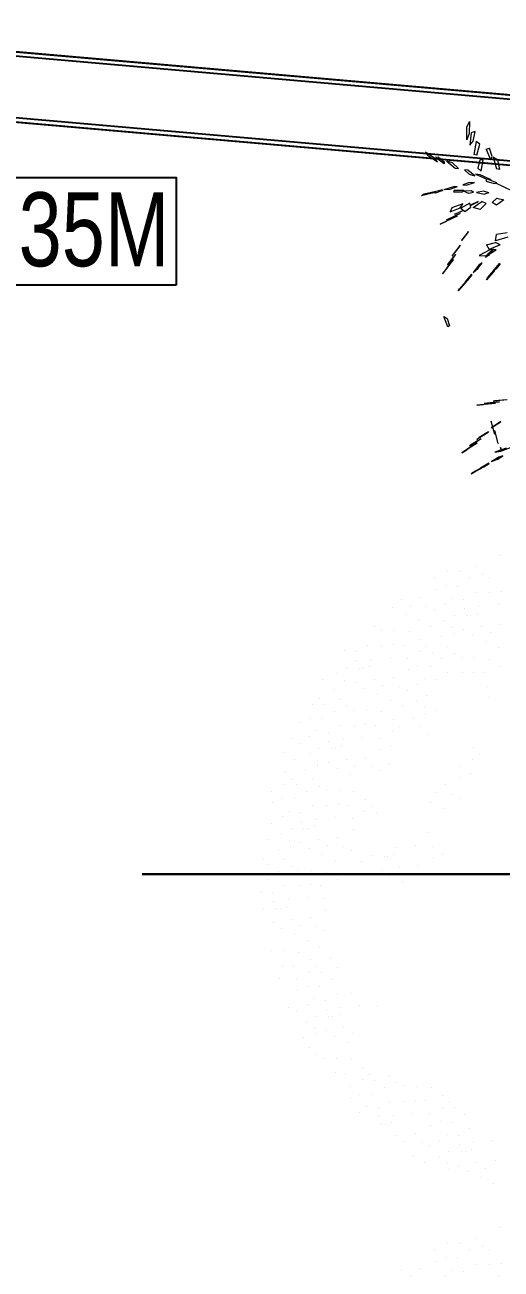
# Model space of a CAD drawing. Header units: metres. Extents: x 42 to 199, y -121 to 268.
# Drawn here: x 130.131 to 131.902, y -56.362 to -51.733 of the extents above; entities that cross this region are included whole.
import ezdxf
from ezdxf.enums import TextEntityAlignment as Align

# ---------------------------------------------------------------- set-up
doc = ezdxf.new("R2010")
doc.units = ezdxf.units.M
doc.header["$LTSCALE"] = 0.3
doc.linetypes.add('DASHDOT2', pattern=[0.5, 0.25, -0.125, 0, -0.125])
doc.layers.get('0').update_dxf_attribs({"color": 8})
for name, color, linetype, lineweight in [('A-AnnO-section lines', 8, 'Continuous', 18), ('A-LANDSCAPE', 8, 'Continuous', 5), ('DA HOUSE ARCH LAYOUT', 8, 'Continuous', 9)]:
    doc.layers.add(name, color=color, linetype=linetype, lineweight=lineweight)
for name, color, linetype in [('A-Anno-Symb 1', 8, 'Continuous'), ('A-Site Boundary', 8, 'Continuous'), ('A-Wall-Full', 8, 'Continuous'), ('A-Wall-Plst', 8, 'Continuous')]:
    doc.layers.add(name, color=color, linetype=linetype)
doc.styles.get("Standard").update_dxf_attribs({"font": 'arial.ttf'})

# ---------------------------------------------------------------- blocks, each defined once
blk = doc.blocks.new('zw$195B-flat-1-flat-1-flat-1-flat-1-flat-1-flat-1')
at = {"layer": 'A-Site Boundary', "color": 8, "ltscale": 0.6}
for points in [[(-3.9776, -0.1085), (-3.4816, 5.5764), (-2.9436, 11.7416), (-2.5633, 16.1008), (-2.2011, 20.2521), (1.5727, 19.7419), (5.0323, 19.2741), (8.9429, 18.7454), (12.7318, 18.2331), (16.7243, 17.6933), (21.1213, 17.0988), (25.111, 16.5594), (27.3947, 16.2506), (29.2079, 16.0055), (32.0196, 15.6253), (31.5318, 10.718), (30.9785, 5.1523), (30.2862, -1.8121)], [(-3.7186, -0.1311), (-3.2226, 5.5538), (-2.6846, 11.719), (-2.3043, 16.0782), (-1.9657, 19.9579), (1.5378, 19.4842), (4.9975, 19.0165), (8.9081, 18.4878), (12.6969, 17.9755), (16.6894, 17.4357), (21.0864, 16.8412), (25.0762, 16.3017), (27.3599, 15.993), (29.173, 15.7478), (31.7361, 15.4013), (31.2731, 10.7437), (30.7198, 5.178), (30.0275, -1.7864)]]:
    blk.add_lwpolyline(points, dxfattribs=at)
blk = doc.blocks.new('zw$CD40')
h = blk.add_hatch()
h.set_pattern_fill('ANSI31', color=8, scale=0.00077108, style=0)
h.set_pattern_definition([(45, (2.80108964, 1.68303136), (-6.81544715e-05, 6.81544715e-05), [])])
h.paths.add_polyline_path([(0.043944, 0.006515), (0.042036, 0.004607, -0.414214), (0.045853, 0.004607)])
h.paths.add_polyline_path([(0.042036, 0.004607), (0.040128, 0.002699), (0.041245, 0.002699, -0.198912)])
h.paths.add_polyline_path([(0.045853, 0.004607, -0.198912), (0.046643, 0.002699), (0.047761, 0.002699)])
at = {"color": 8}
for p, q in [((0.040128, 0.002699), (0.043944, 0.006515)), ((0.047761, 0.002699), (0.043944, 0.006515)), ((0.040128, 0.002699), (0.041245, 0.002699)), ((0.046643, 0.002699), (0.047761, 0.002699))]:
    blk.add_line(p, q, dxfattribs=at)
at = {"color": 8, "linetype": 'DASHDOT2', "ltscale": 0.3, "const_width": 0.0000907}
blk.add_lwpolyline([(0.040128, 0.002699), (0.003069, 0.002699)], dxfattribs=at)
at = {"color": 8}
blk.add_circle((0.043944, 0.002699), 0.002699, dxfattribs=at)
blk.add_attdef("A'", text='', height=0.003, dxfattribs=at).set_placement((0.04437, 0.002721), align=Align.MIDDLE)
blk = doc.blocks.new('SECTION LINES')
at = {"layer": 'A-AnnO-section lines', "color": 8}
ref = blk.add_blockref('zw$CD40', (130.2605, -55.1624, -28.1122), dxfattribs=dict(at, xscale=100, yscale=100, zscale=100, rotation=359.9999999999997))
ref.add_attrib("A'", "1'", dxfattribs={"layer": '0', "height": 0.3}).set_placement((134.6975, -54.8903, -28.1122), align=Align.MIDDLE)
blk = doc.blocks.new('02PTRX29')
at = {"color": 8, "linetype": 'Continuous', "transparency": 33554572}
for p, q in [((0.4264, 0.3708), (0.427, 0.3504)), ((0.4308, 0.3609), (0.4264, 0.3708)), ((0.4309, 0.34), (0.4308, 0.3609)), ((0.4091, 0.3323), (0.4154, 0.3371)), ((0.4154, 0.3371), (0.4194, 0.3149)), ((0.4201, 0.3376), (0.4169, 0.3537)), ((0.4169, 0.3537), (0.4239, 0.3514)), ((0.4258, 0.3309), (0.4201, 0.3376)), ((0.4239, 0.3514), (0.4258, 0.3309)), ((0.427, 0.3504), (0.4309, 0.34)), ((0.3884, 0.3117), (0.3926, 0.3258)), ((0.3985, 0.3239), (0.3909, 0.3058)), ((0.3985, 0.3239), (0.3926, 0.3258)), ((0.4141, 0.3139), (0.4091, 0.3323)), ((0.485, 0.308), (0.5008, 0.3188)), ((0.5008, 0.3188), (0.4972, 0.3137)), ((0.375, 0.2898), (0.3786, 0.306)), ((0.3786, 0.306), (0.3867, 0.3103)), ((0.3867, 0.3103), (0.3807, 0.2907)), ((0.3909, 0.3058), (0.3884, 0.3117)), ((0.4034, 0.3058), (0.4091, 0.306)), ((0.407, 0.287), (0.4034, 0.3058)), ((0.4091, 0.306), (0.4125, 0.292)), ((0.4141, 0.3139), (0.4194, 0.3149)), ((0.445, 0.2913), (0.4552, 0.3008)), ((0.4649, 0.3036), (0.4509, 0.2921)), ((0.4552, 0.3008), (0.4649, 0.3036)), ((0.4788, 0.3107), (0.4691, 0.3024)), ((0.4691, 0.2991), (0.4837, 0.3098)), ((0.4691, 0.3024), (0.4691, 0.2991)), ((0.4788, 0.3107), (0.4837, 0.3098)), ((0.4972, 0.3137), (0.4805, 0.3027)), ((0.4805, 0.3027), (0.485, 0.308)), ((0.375, 0.2898), (0.3807, 0.2907)), ((0.39, 0.2721), (0.4087, 0.2807)), ((0.3983, 0.2736), (0.39, 0.2721)), ((0.3981, 0.2735), (0.3983, 0.2702)), ((0.4163, 0.2816), (0.3983, 0.2736)), ((0.4125, 0.292), (0.407, 0.287)), ((0.4087, 0.2807), (0.4163, 0.2816)), ((0.4177, 0.2787), (0.4294, 0.2884)), ((0.4268, 0.2815), (0.4177, 0.2787)), ((0.4349, 0.2888), (0.4268, 0.2815)), ((0.4294, 0.2884), (0.4349, 0.2888)), ((0.4509, 0.2921), (0.445, 0.2913)), ((0.3539, 0.2533), (0.3822, 0.2664)), ((0.3803, 0.2672), (0.3949, 0.273)), ((0.3846, 0.2659), (0.3803, 0.2672)), ((0.3983, 0.2702), (0.3846, 0.2659)), ((0.3939, 0.2501), (0.4027, 0.2528)), ((0.4027, 0.2528), (0.4144, 0.251)), ((0.4321, 0.2631), (0.418, 0.2677)), ((0.418, 0.2677), (0.4279, 0.2672)), ((0.4197, 0.2507), (0.423, 0.2535)), ((0.423, 0.2535), (0.4363, 0.2528)), ((0.4277, 0.2492), (0.4363, 0.2528)), ((0.4279, 0.2672), (0.4378, 0.2636)), ((0.4378, 0.2636), (0.4321, 0.2631)), ((0.4359, 0.2539), (0.4524, 0.2542)), ((0.4382, 0.2521), (0.4359, 0.2539)), ((0.4473, 0.2602), (0.4533, 0.2606)), ((0.4473, 0.2602), (0.4598, 0.2557)), ((0.4524, 0.2542), (0.4537, 0.252)), ((0.4533, 0.2606), (0.47, 0.2552)), ((0.4598, 0.2557), (0.47, 0.2552)), ((0.4721, 0.2555), (0.4729, 0.2535)), ((0.4721, 0.2555), (0.4892, 0.2507)), ((0.4729, 0.2535), (0.4846, 0.2496)), ((0.4837, 0.2523), (0.4835, 0.2524)), ((0.4835, 0.2524), (0.5027, 0.2477)), ((0.3801, 0.241), (0.3687, 0.2382)), ((0.3687, 0.2382), (0.3808, 0.2295)), ((0.3881, 0.2338), (0.3801, 0.241)), ((0.3808, 0.2295), (0.3881, 0.2338)), ((0.3939, 0.2501), (0.4013, 0.2478)), ((0.3983, 0.232), (0.4059, 0.2358)), ((0.3983, 0.232), (0.4084, 0.2223)), ((0.4144, 0.251), (0.4013, 0.2478)), ((0.4203, 0.2256), (0.4059, 0.2358)), ((0.4135, 0.2342), (0.4118, 0.2356)), ((0.4118, 0.2356), (0.4249, 0.2292)), ((0.4247, 0.2289), (0.4135, 0.2342)), ((0.4197, 0.2507), (0.4277, 0.2492)), ((0.4243, 0.2262), (0.4256, 0.2328)), ((0.4256, 0.2328), (0.441, 0.2245)), ((0.442, 0.2249), (0.4378, 0.2314)), ((0.4378, 0.2314), (0.456, 0.2247)), ((0.4537, 0.252), (0.4382, 0.2521)), ((0.4846, 0.2496), (0.4892, 0.2507)), ((0.4879, 0.2504), (0.4894, 0.2497)), ((0.4894, 0.2497), (0.5076, 0.245)), ((0.5027, 0.2477), (0.5076, 0.245)), ((0.4084, 0.2223), (0.4203, 0.2256)), ((0.4342, 0.2185), (0.4243, 0.2262)), ((0.441, 0.2245), (0.4342, 0.2185)), ((0.4368, 0.2208), (0.4364, 0.2206)), ((0.4364, 0.2206), (0.4518, 0.2135)), ((0.4503, 0.2147), (0.4368, 0.2208)), ((0.4499, 0.212), (0.4416, 0.2157)), ((0.4604, 0.2067), (0.4416, 0.2157)), ((0.459, 0.218), (0.442, 0.2249)), ((0.4473, 0.211), (0.4761, 0.1974)), ((0.4581, 0.2061), (0.4473, 0.211)), ((0.4655, 0.2048), (0.4499, 0.212)), ((0.4503, 0.2147), (0.4518, 0.2135)), ((0.456, 0.2247), (0.459, 0.218)), ((0.4655, 0.2048), (0.4604, 0.2067)), ((0.4761, 0.1974), (0.4655, 0.2022)), ((0.3617, 0.1751), (0.3827, 0.1693)), ((0.363, 0.1825), (0.381, 0.1798)), ((0.3827, 0.1693), (0.381, 0.1798)), ((0.4283, 0.185), (0.4397, 0.1702)), ((0.4308, 0.1807), (0.4283, 0.185)), ((0.4393, 0.1695), (0.4308, 0.1807)), ((0.4393, 0.1695), (0.4397, 0.1702)), ((0.3744, 0.1622), (0.3826, 0.1662)), ((0.3744, 0.1622), (0.393, 0.1546)), ((0.3915, 0.148), (0.3814, 0.154)), ((0.3814, 0.154), (0.392, 0.154)), ((0.3979, 0.1626), (0.3826, 0.1662)), ((0.3939, 0.1481), (0.3858, 0.1555)), ((0.3858, 0.1555), (0.3939, 0.1451)), ((0.392, 0.154), (0.4099, 0.1445)), ((0.3979, 0.1626), (0.393, 0.1546)), ((0.3993, 0.1409), (0.3939, 0.1481)), ((0.4421, 0.1618), (0.4535, 0.1473)), ((0.4421, 0.1607), (0.4421, 0.1618)), ((0.4558, 0.143), (0.4421, 0.1607)), ((0.4535, 0.1473), (0.4558, 0.143)), ((0.3748, 0.1302), (0.3759, 0.1307)), ((0.3748, 0.1302), (0.3814, 0.1216)), ((0.3864, 0.1182), (0.3759, 0.1307)), ((0.3939, 0.1451), (0.3993, 0.1409)), ((0.3994, 0.1436), (0.3956, 0.1456)), ((0.4099, 0.1445), (0.3994, 0.1436)), ((0.412, 0.1231), (0.4053, 0.1322)), ((0.4053, 0.1322), (0.4108, 0.1278)), ((0.4108, 0.1278), (0.4205, 0.1155)), ((0.4497, 0.1462), (0.4543, 0.1413)), ((0.4621, 0.1298), (0.4497, 0.1462)), ((0.4535, 0.1379), (0.46, 0.1297)), ((0.4659, 0.1209), (0.4535, 0.1379)), ((0.4543, 0.1413), (0.464, 0.1285)), ((0.46, 0.1297), (0.4721, 0.1133)), ((0.4621, 0.1298), (0.464, 0.1285)), ((0.3814, 0.1216), (0.3864, 0.1182)), ((0.3843, 0.1194), (0.3862, 0.1166)), ((0.396, 0.1068), (0.3852, 0.1188)), ((0.3862, 0.1166), (0.3979, 0.1032)), ((0.3979, 0.1032), (0.396, 0.1068)), ((0.4205, 0.1155), (0.412, 0.1231)), ((0.4222, 0.1117), (0.4234, 0.1122)), ((0.4289, 0.1031), (0.4222, 0.1117)), ((0.4234, 0.1122), (0.4338, 0.0997)), ((0.4721, 0.1133), (0.4659, 0.1209)), ((0.4338, 0.0997), (0.4289, 0.1031)), ((0.4317, 0.101), (0.4336, 0.0982)), ((0.4327, 0.1003), (0.4435, 0.0883)), ((0.4336, 0.0982), (0.4454, 0.0848)), ((0.4454, 0.0848), (0.4435, 0.0883)), ((0.4642, 0.0382), (0.4604, 0.0257)), ((0.4604, 0.0257), (0.4628, 0.0239)), ((0.4628, 0.0239), (0.4697, 0.0416)), ((0.4697, 0.0416), (0.4642, 0.0382)), ((0.3626, -0.0993), (0.386, -0.1015)), ((0.3641, -0.0992), (0.3841, -0.1008)), ((0.4017, -0.105), (0.3757, -0.1028)), ((0.3757, -0.1028), (0.3964, -0.1049)), ((0.386, -0.1015), (0.3841, -0.1008)), ((0.4017, -0.105), (0.3964, -0.1049)), ((0.3826, -0.1054), (0.3945, -0.1063)), ((0.3826, -0.1054), (0.4142, -0.1083)), ((0.4142, -0.1083), (0.4029, -0.1074)), ((0.3774, -0.1395), (0.3736, -0.1362)), ((0.3736, -0.1362), (0.3894, -0.1464)), ((0.3774, -0.1395), (0.3894, -0.147)), ((0.3839, -0.1581), (0.39, -0.1355)), ((0.3894, -0.147), (0.3894, -0.1464)), ((0.3778, -0.1733), (0.3839, -0.1509)), ((0.3945, -0.1533), (0.3951, -0.1543)), ((0.3945, -0.1533), (0.4103, -0.1631)), ((0.3951, -0.1543), (0.4139, -0.1664)), ((0.407, -0.1653), (0.4243, -0.1766)), ((0.4129, -0.1685), (0.407, -0.1653)), ((0.4139, -0.1664), (0.4103, -0.1631)), ((0.3738, -0.1861), (0.3543, -0.1786)), ((0.3647, -0.1809), (0.3839, -0.1879)), ((0.374, -0.1799), (0.3729, -0.1839)), ((0.3729, -0.1839), (0.374, -0.18)), ((0.3839, -0.1879), (0.3738, -0.1861)), ((0.374, -0.18), (0.374, -0.1799)), ((0.378, -0.1728), (0.3778, -0.1733)), ((0.4129, -0.1685), (0.4266, -0.1771)), ((0.4224, -0.1774), (0.4135, -0.1719)), ((0.4135, -0.1719), (0.4309, -0.1836)), ((0.4224, -0.1774), (0.4393, -0.1886)), ((0.4243, -0.1766), (0.4266, -0.1771)), ((0.4393, -0.1886), (0.4309, -0.1836)), ((0.37, -0.1938), (0.3769, -0.1961)), ((0.3795, -0.2), (0.37, -0.1938)), ((0.3769, -0.1961), (0.3901, -0.2043)), ((0.3795, -0.2), (0.3901, -0.2043)), ((0.393, -0.2072), (0.3939, -0.2063)), ((0.393, -0.2072), (0.4021, -0.213)), ((0.3939, -0.2063), (0.408, -0.2146)), ((0.4021, -0.213), (0.408, -0.2146)), ((0.4084, -0.2159), (0.4057, -0.214)), ((0.4211, -0.2219), (0.4068, -0.2143)), ((0.4084, -0.2159), (0.4239, -0.2247)), ((0.4211, -0.2219), (0.4239, -0.2247))]:
    blk.add_line(p, q, dxfattribs=at)
blk = doc.blocks.new('MUSTER_0')
at = {"color": 8, "linetype": 'Continuous', "transparency": 33554585}
for p, q in [((7.2638, -2.6818), (7.2638, -2.6818)), ((7.3973, -2.6493), (7.3973, -2.6493)), ((7.1598, -2.7358), (7.1598, -2.7358)), ((7.3113, -2.7838), (7.3113, -2.7838)), ((7.3288, -2.7253), (7.3288, -2.7253)), ((7.3903, -2.7353), (7.3903, -2.7353)), ((7.2078, -2.8393), (7.2078, -2.8393)), ((7.2478, -2.8353), (7.2478, -2.8353)), ((7.3793, -2.8188), (7.3793, -2.8188)), ((7.1353, -2.8868), (7.1353, -2.8868)), ((7.2433, -2.9168), (7.2433, -2.9168)), ((7.2723, -2.8678), (7.2723, -2.8678)), ((7.2803, -2.8888), (7.2803, -2.8888)), ((7.3643, -2.8778), (7.3643, -2.8778)), ((7.4033, -2.9303), (7.4033, -2.9303)), ((7.0683, -2.9448), (7.0683, -2.9448)), ((7.1318, -2.9968), (7.1318, -2.9968)), ((7.1948, -2.9388), (7.1948, -2.9388)), ((7.2103, -3.0038), (7.2103, -3.0038)), ((7.3033, -2.9608), (7.3033, -2.9608)), ((7.3508, -3.0043), (7.3508, -3.0043)), ((7.3728, -2.9468), (7.3728, -2.9468)), ((7.0268, -3.0523), (7.0268, -3.0523)), ((7.0493, -3.0133), (7.0493, -3.0133)), ((7.0693, -3.0808), (7.0693, -3.0808)), ((7.1528, -3.0668), (7.1528, -3.0668)), ((7.2563, -3.0328), (7.2563, -3.0328)), ((7.3118, -3.0783), (7.3118, -3.0783)), ((7.4118, -3.0718), (7.4118, -3.0718)), ((6.9998, -3.1013), (6.9998, -3.1013)), ((7.1328, -3.1383), (7.1328, -3.1383)), ((7.1923, -3.1123), (7.1923, -3.1123)), ((7.3043, -3.1313), (7.3043, -3.1313)), ((7.3973, -3.1493), (7.3973, -3.1493)), ((6.9788, -3.1798), (6.9788, -3.1798)), ((7.0648, -3.1858), (7.0648, -3.1858)), ((7.2638, -3.1818), (7.2638, -3.1818)), ((7.3288, -3.2253), (7.3288, -3.2253)), ((6.9993, -3.2658), (6.9993, -3.2658)), ((7.0813, -3.2438), (7.0813, -3.2438)), ((7.1598, -3.2358), (7.1598, -3.2358)), ((7.3113, -3.2838), (7.3113, -3.2838)), ((7.0218, -3.3358), (7.0218, -3.3358)), ((7.1068, -3.3063), (7.1068, -3.3063)), ((7.2078, -3.3393), (7.2078, -3.3393)), ((7.2478, -3.3353), (7.2478, -3.3353)), ((7.2723, -3.3678), (7.2723, -3.3678)), ((6.9903, -3.4373), (6.9903, -3.4373)), ((7.0158, -3.3833), (7.0158, -3.3833)), ((7.0683, -3.4448), (7.0683, -3.4448)), ((7.1353, -3.3868), (7.1353, -3.3868)), ((7.1948, -3.4388), (7.1948, -3.4388)), ((7.2433, -3.4168), (7.2433, -3.4168)), ((7.2803, -3.3888), (7.2803, -3.3888)), ((7.0493, -3.5133), (7.0493, -3.5133)), ((7.1318, -3.4968), (7.1318, -3.4968)), ((7.2103, -3.5038), (7.2103, -3.5038)), ((5.0268, -3.5523), (5.0268, -3.5523)), ((5.0693, -3.5808), (5.0693, -3.5808)), ((5.1528, -3.5668), (5.1528, -3.5668)), ((5.3118, -3.5783), (5.3118, -3.5783)), ((5.6528, -3.5668), (5.6528, -3.5668)), ((7.0268, -3.5523), (7.0268, -3.5523)), ((7.0693, -3.5808), (7.0693, -3.5808)), ((7.1528, -3.5668), (7.1528, -3.5668)), ((7.2563, -3.5328), (7.2563, -3.5328)), ((4.3973, -3.6493), (4.3973, -3.6493)), ((4.4998, -3.6013), (4.4998, -3.6013)), ((4.6328, -3.6383), (4.6328, -3.6383)), ((4.6923, -3.6123), (4.6923, -3.6123)), ((4.9998, -3.6013), (4.9998, -3.6013)), ((5.1328, -3.6383), (5.1328, -3.6383)), ((5.1923, -3.6123), (5.1923, -3.6123)), ((5.3043, -3.6313), (5.3043, -3.6313)), ((5.3973, -3.6493), (5.3973, -3.6493)), ((5.6328, -3.6383), (5.6328, -3.6383)), ((5.6923, -3.6123), (5.6923, -3.6123)), ((5.8043, -3.6313), (5.8043, -3.6313)), ((6.6328, -3.6383), (6.6328, -3.6383)), ((6.9998, -3.6013), (6.9998, -3.6013)), ((7.1328, -3.6383), (7.1328, -3.6383)), ((7.1923, -3.6123), (7.1923, -3.6123)), ((4.1598, -3.7358), (4.1598, -3.7358)), ((4.2638, -3.6818), (4.2638, -3.6818)), ((4.3288, -3.7253), (4.3288, -3.7253)), ((4.3903, -3.7353), (4.3903, -3.7353)), ((4.4788, -3.6798), (4.4788, -3.6798)), ((4.5648, -3.6858), (4.5648, -3.6858)), ((5.2638, -3.6818), (5.2638, -3.6818)), ((5.3288, -3.7253), (5.3288, -3.7253)), ((5.3903, -3.7353), (5.3903, -3.7353)), ((5.5648, -3.6858), (5.5648, -3.6858)), ((5.6598, -3.7358), (5.6598, -3.7358)), ((5.7638, -3.6818), (5.7638, -3.6818)), ((5.8288, -3.7253), (5.8288, -3.7253)), ((5.8903, -3.7353), (5.8903, -3.7353)), ((6.6598, -3.7358), (6.6598, -3.7358)), ((6.8288, -3.7253), (6.8288, -3.7253)), ((6.8903, -3.7353), (6.8903, -3.7353)), ((6.9788, -3.6798), (6.9788, -3.6798)), ((7.0648, -3.6858), (7.0648, -3.6858)), ((4.0813, -3.7438), (4.0813, -3.7438)), ((4.1068, -3.8063), (4.1068, -3.8063)), ((4.3113, -3.7838), (4.3113, -3.7838)), ((4.4993, -3.7658), (4.4993, -3.7658)), ((4.5813, -3.7438), (4.5813, -3.7438)), ((4.6068, -3.8063), (4.6068, -3.8063)), ((5.8113, -3.7838), (5.8113, -3.7838)), ((6.6068, -3.8063), (6.6068, -3.8063)), ((6.8113, -3.7838), (6.8113, -3.7838)), ((6.9993, -3.7658), (6.9993, -3.7658)), ((7.0813, -3.7438), (7.0813, -3.7438)), ((3.8793, -3.8188), (3.8793, -3.8188)), ((4.0158, -3.8833), (4.0158, -3.8833)), ((4.0218, -3.8358), (4.0218, -3.8358)), ((4.1353, -3.8868), (4.1353, -3.8868)), ((4.2078, -3.8393), (4.2078, -3.8393)), ((4.2478, -3.8353), (4.2478, -3.8353)), ((4.2723, -3.8678), (4.2723, -3.8678)), ((4.2803, -3.8888), (4.2803, -3.8888)), ((4.3643, -3.8778), (4.3643, -3.8778)), ((4.3793, -3.8188), (4.3793, -3.8188)), ((4.5158, -3.8833), (4.5158, -3.8833)), ((4.5218, -3.8358), (4.5218, -3.8358)), ((4.6353, -3.8868), (4.6353, -3.8868)), ((4.8643, -3.8778), (4.8643, -3.8778)), ((5.0158, -3.8833), (5.0158, -3.8833)), ((5.7078, -3.8393), (5.7078, -3.8393)), ((5.7478, -3.8353), (5.7478, -3.8353)), ((5.7723, -3.8678), (5.7723, -3.8678)), ((5.7803, -3.8888), (5.7803, -3.8888)), ((5.8643, -3.8778), (5.8643, -3.8778)), ((5.8793, -3.8188), (5.8793, -3.8188)), ((6.6353, -3.8868), (6.6353, -3.8868)), ((6.7078, -3.8393), (6.7078, -3.8393)), ((6.7478, -3.8353), (6.7478, -3.8353)), ((6.7723, -3.8678), (6.7723, -3.8678)), ((6.7803, -3.8888), (6.7803, -3.8888)), ((6.8643, -3.8778), (6.8643, -3.8778)), ((6.8793, -3.8188), (6.8793, -3.8188)), ((7.0158, -3.8833), (7.0158, -3.8833)), ((7.0218, -3.8358), (7.0218, -3.8358)), ((3.9903, -3.9373), (3.9903, -3.9373)), ((4.0683, -3.9448), (4.0683, -3.9448)), ((4.1948, -3.9388), (4.1948, -3.9388)), ((4.2433, -3.9168), (4.2433, -3.9168)), ((4.3033, -3.9608), (4.3033, -3.9608)), ((4.3728, -3.9468), (4.3728, -3.9468)), ((4.4033, -3.9303), (4.4033, -3.9303)), ((4.4903, -3.9373), (4.4903, -3.9373)), ((4.5683, -3.9448), (4.5683, -3.9448)), ((4.6948, -3.9388), (4.6948, -3.9388)), ((4.8033, -3.9608), (4.8033, -3.9608)), ((4.8728, -3.9468), (4.8728, -3.9468)), ((4.9033, -3.9303), (4.9033, -3.9303)), ((4.9903, -3.9373), (4.9903, -3.9373)), ((5.8033, -3.9608), (5.8033, -3.9608)), ((6.4903, -3.9373), (6.4903, -3.9373)), ((6.5683, -3.9448), (6.5683, -3.9448)), ((6.6948, -3.9388), (6.6948, -3.9388)), ((6.7433, -3.9168), (6.7433, -3.9168)), ((6.8033, -3.9608), (6.8033, -3.9608)), ((6.8728, -3.9468), (6.8728, -3.9468)), ((6.9033, -3.9303), (6.9033, -3.9303)), ((6.9903, -3.9373), (6.9903, -3.9373)), ((4.0493, -4.0133), (4.0493, -4.0133)), ((4.1318, -3.9968), (4.1318, -3.9968)), ((4.2103, -4.0038), (4.2103, -4.0038)), ((4.2563, -4.0328), (4.2563, -4.0328)), ((4.3508, -4.0043), (4.3508, -4.0043)), ((4.4473, -3.9908), (4.4473, -3.9908)), ((4.5493, -4.0133), (4.5493, -4.0133)), ((4.6318, -3.9968), (4.6318, -3.9968)), ((4.7103, -4.0038), (4.7103, -4.0038)), ((4.7563, -4.0328), (4.7563, -4.0328)), ((4.8508, -4.0043), (4.8508, -4.0043)), ((4.9473, -3.9908), (4.9473, -3.9908)), ((5.2563, -4.0328), (5.2563, -4.0328)), ((5.5493, -4.0133), (5.5493, -4.0133)), ((5.8508, -4.0043), (5.8508, -4.0043)), ((6.4473, -3.9908), (6.4473, -3.9908)), ((6.5493, -4.0133), (6.5493, -4.0133)), ((6.6318, -3.9968), (6.6318, -3.9968)), ((6.7103, -4.0038), (6.7103, -4.0038)), ((6.7563, -4.0328), (6.7563, -4.0328)), ((6.8508, -4.0043), (6.8508, -4.0043)), ((6.9473, -3.9908), (6.9473, -3.9908)), ((4.0693, -4.0808), (4.0693, -4.0808)), ((4.1528, -4.0668), (4.1528, -4.0668)), ((4.3118, -4.0783), (4.3118, -4.0783)), ((4.4118, -4.0718), (4.4118, -4.0718)), ((4.4998, -4.1013), (4.4998, -4.1013)), ((4.5268, -4.0523), (4.5268, -4.0523)), ((4.5693, -4.0808), (4.5693, -4.0808)), ((4.6528, -4.0668), (4.6528, -4.0668)), ((4.8118, -4.0783), (4.8118, -4.0783)), ((4.9118, -4.0718), (4.9118, -4.0718)), ((4.9998, -4.1013), (4.9998, -4.1013)), ((5.0268, -4.0523), (5.0268, -4.0523)), ((5.0693, -4.0808), (5.0693, -4.0808)), ((5.1528, -4.0668), (5.1528, -4.0668)), ((5.3118, -4.0783), (5.3118, -4.0783)), ((5.4998, -4.1013), (5.4998, -4.1013)), ((5.5268, -4.0523), (5.5268, -4.0523)), ((5.5693, -4.0808), (5.5693, -4.0808)), ((5.8118, -4.0783), (5.8118, -4.0783)), ((5.9998, -4.1013), (5.9998, -4.1013)), ((6.3118, -4.0783), (6.3118, -4.0783)), ((6.4118, -4.0718), (6.4118, -4.0718)), ((6.4998, -4.1013), (6.4998, -4.1013)), ((6.5268, -4.0523), (6.5268, -4.0523)), ((6.5693, -4.0808), (6.5693, -4.0808)), ((6.6528, -4.0668), (6.6528, -4.0668)), ((6.8118, -4.0783), (6.8118, -4.0783)), ((4.1328, -4.1383), (4.1328, -4.1383)), ((4.1923, -4.1123), (4.1923, -4.1123)), ((4.2638, -4.1818), (4.2638, -4.1818)), ((4.3043, -4.1313), (4.3043, -4.1313)), ((4.3973, -4.1493), (4.3973, -4.1493)), ((4.4788, -4.1798), (4.4788, -4.1798)), ((4.6328, -4.1383), (4.6328, -4.1383)), ((4.6923, -4.1123), (4.6923, -4.1123)), ((4.7638, -4.1818), (4.7638, -4.1818)), ((4.8043, -4.1313), (4.8043, -4.1313)), ((4.8973, -4.1493), (4.8973, -4.1493)), ((4.9788, -4.1798), (4.9788, -4.1798)), ((5.1328, -4.1383), (5.1328, -4.1383)), ((5.1923, -4.1123), (5.1923, -4.1123)), ((5.2638, -4.1818), (5.2638, -4.1818)), ((5.3043, -4.1313), (5.3043, -4.1313)), ((5.4788, -4.1798), (5.4788, -4.1798)), ((5.6328, -4.1383), (5.6328, -4.1383)), ((5.6923, -4.1123), (5.6923, -4.1123)), ((5.7638, -4.1818), (5.7638, -4.1818)), ((5.8043, -4.1313), (5.8043, -4.1313)), ((5.8973, -4.1493), (5.8973, -4.1493)), ((5.9788, -4.1798), (5.9788, -4.1798)), ((6.1328, -4.1383), (6.1328, -4.1383)), ((6.1923, -4.1123), (6.1923, -4.1123)), ((6.2638, -4.1818), (6.2638, -4.1818)), ((6.3043, -4.1313), (6.3043, -4.1313)), ((6.3973, -4.1493), (6.3973, -4.1493)), ((6.4788, -4.1798), (6.4788, -4.1798)), ((6.6328, -4.1383), (6.6328, -4.1383)), ((6.6923, -4.1123), (6.6923, -4.1123)), ((6.8043, -4.1313), (6.8043, -4.1313)), ((4.3288, -4.2253), (4.3288, -4.2253)), ((4.3903, -4.2353), (4.3903, -4.2353)), ((4.5648, -4.1858), (4.5648, -4.1858)), ((4.5813, -4.2438), (4.5813, -4.2438)), ((4.6598, -4.2358), (4.6598, -4.2358)), ((4.8288, -4.2253), (4.8288, -4.2253)), ((4.8903, -4.2353), (4.8903, -4.2353)), ((5.0648, -4.1858), (5.0648, -4.1858)), ((5.0813, -4.2438), (5.0813, -4.2438)), ((5.1598, -4.2358), (5.1598, -4.2358)), ((5.3288, -4.2253), (5.3288, -4.2253)), ((5.3903, -4.2353), (5.3903, -4.2353)), ((5.5648, -4.1858), (5.5648, -4.1858)), ((5.5813, -4.2438), (5.5813, -4.2438)), ((5.6598, -4.2358), (5.6598, -4.2358)), ((5.8288, -4.2253), (5.8288, -4.2253)), ((5.8903, -4.2353), (5.8903, -4.2353)), ((6.0648, -4.1858), (6.0648, -4.1858)), ((6.0813, -4.2438), (6.0813, -4.2438)), ((6.1598, -4.2358), (6.1598, -4.2358)), ((6.3288, -4.2253), (6.3288, -4.2253)), ((6.3903, -4.2353), (6.3903, -4.2353)), ((6.5648, -4.1858), (6.5648, -4.1858)), ((6.5813, -4.2438), (6.5813, -4.2438)), ((6.6598, -4.2358), (6.6598, -4.2358)), ((4.3113, -4.2838), (4.3113, -4.2838)), ((4.3793, -4.3188), (4.3793, -4.3188)), ((4.4993, -4.2658), (4.4993, -4.2658)), ((4.6068, -4.3063), (4.6068, -4.3063)), ((4.8113, -4.2838), (4.8113, -4.2838)), ((4.8793, -4.3188), (4.8793, -4.3188)), ((4.9993, -4.2658), (4.9993, -4.2658)), ((5.1068, -4.3063), (5.1068, -4.3063)), ((5.3113, -4.2838), (5.3113, -4.2838)), ((5.3793, -4.3188), (5.3793, -4.3188)), ((5.4993, -4.2658), (5.4993, -4.2658)), ((5.6068, -4.3063), (5.6068, -4.3063)), ((5.8113, -4.2838), (5.8113, -4.2838)), ((5.8793, -4.3188), (5.8793, -4.3188)), ((5.9993, -4.2658), (5.9993, -4.2658)), ((6.1068, -4.3063), (6.1068, -4.3063)), ((6.3113, -4.2838), (6.3113, -4.2838)), ((6.3793, -4.3188), (6.3793, -4.3188)), ((6.4993, -4.2658), (6.4993, -4.2658)), ((4.5158, -4.3833), (4.5158, -4.3833)), ((4.5218, -4.3358), (4.5218, -4.3358)), ((4.6353, -4.3868), (4.6353, -4.3868)), ((4.7078, -4.3393), (4.7078, -4.3393)), ((4.7478, -4.3353), (4.7478, -4.3353)), ((4.7723, -4.3678), (4.7723, -4.3678)), ((4.7803, -4.3888), (4.7803, -4.3888)), ((4.8643, -4.3778), (4.8643, -4.3778)), ((5.0158, -4.3833), (5.0158, -4.3833)), ((5.0218, -4.3358), (5.0218, -4.3358)), ((5.1353, -4.3868), (5.1353, -4.3868)), ((5.2078, -4.3393), (5.2078, -4.3393)), ((5.2478, -4.3353), (5.2478, -4.3353)), ((5.2723, -4.3678), (5.2723, -4.3678)), ((5.2803, -4.3888), (5.2803, -4.3888)), ((5.3643, -4.3778), (5.3643, -4.3778)), ((5.5158, -4.3833), (5.5158, -4.3833)), ((5.5218, -4.3358), (5.5218, -4.3358)), ((5.6353, -4.3868), (5.6353, -4.3868)), ((5.7078, -4.3393), (5.7078, -4.3393)), ((5.7478, -4.3353), (5.7478, -4.3353)), ((5.7723, -4.3678), (5.7723, -4.3678)), ((5.7803, -4.3888), (5.7803, -4.3888)), ((5.8643, -4.3778), (5.8643, -4.3778)), ((6.0158, -4.3833), (6.0158, -4.3833)), ((6.0218, -4.3358), (6.0218, -4.3358)), ((6.1353, -4.3868), (6.1353, -4.3868)), ((6.2078, -4.3393), (6.2078, -4.3393)), ((6.2478, -4.3353), (6.2478, -4.3353)), ((6.2723, -4.3678), (6.2723, -4.3678)), ((6.2803, -4.3888), (6.2803, -4.3888)), ((6.3643, -4.3778), (6.3643, -4.3778)), ((6.5218, -4.3358), (6.5218, -4.3358)), ((4.6948, -4.4388), (4.6948, -4.4388)), ((4.7433, -4.4168), (4.7433, -4.4168)), ((4.8033, -4.4608), (4.8033, -4.4608)), ((4.8728, -4.4468), (4.8728, -4.4468)), ((4.9033, -4.4303), (4.9033, -4.4303)), ((4.9903, -4.4373), (4.9903, -4.4373)), ((5.0683, -4.4448), (5.0683, -4.4448)), ((5.1948, -4.4388), (5.1948, -4.4388)), ((5.2433, -4.4168), (5.2433, -4.4168)), ((5.3033, -4.4608), (5.3033, -4.4608)), ((5.3728, -4.4468), (5.3728, -4.4468)), ((5.4033, -4.4303), (5.4033, -4.4303)), ((5.4903, -4.4373), (5.4903, -4.4373)), ((5.5683, -4.4448), (5.5683, -4.4448)), ((5.6948, -4.4388), (5.6948, -4.4388)), ((5.7433, -4.4168), (5.7433, -4.4168)), ((5.8033, -4.4608), (5.8033, -4.4608)), ((5.8728, -4.4468), (5.8728, -4.4468)), ((5.9033, -4.4303), (5.9033, -4.4303)), ((5.9903, -4.4373), (5.9903, -4.4373)), ((6.0683, -4.4448), (6.0683, -4.4448)), ((6.1948, -4.4388), (6.1948, -4.4388)), ((6.2433, -4.4168), (6.2433, -4.4168)), ((6.3033, -4.4608), (6.3033, -4.4608)), ((4.7103, -4.5038), (4.7103, -4.5038)), ((4.8508, -4.5043), (4.8508, -4.5043)), ((4.9473, -4.4908), (4.9473, -4.4908)), ((5.0493, -4.5133), (5.0493, -4.5133)), ((5.1318, -4.4968), (5.1318, -4.4968)), ((5.2103, -4.5038), (5.2103, -4.5038)), ((5.2563, -4.5328), (5.2563, -4.5328)), ((5.3508, -4.5043), (5.3508, -4.5043)), ((5.4473, -4.4908), (5.4473, -4.4908)), ((5.5493, -4.5133), (5.5493, -4.5133)), ((5.6318, -4.4968), (5.6318, -4.4968)), ((5.7103, -4.5038), (5.7103, -4.5038)), ((5.7563, -4.5328), (5.7563, -4.5328)), ((5.8508, -4.5043), (5.8508, -4.5043)), ((5.9473, -4.4908), (5.9473, -4.4908)), ((6.0493, -4.5133), (6.0493, -4.5133)), ((6.1318, -4.4968), (6.1318, -4.4968)), ((6.2103, -4.5038), (6.2103, -4.5038)), ((4.9118, -4.5718), (4.9118, -4.5718)), ((5.0268, -4.5523), (5.0268, -4.5523)), ((5.0693, -4.5808), (5.0693, -4.5808)), ((5.1528, -4.5668), (5.1528, -4.5668)), ((5.1923, -4.6123), (5.1923, -4.6123)), ((5.3118, -4.5783), (5.3118, -4.5783)), ((5.4118, -4.5718), (5.4118, -4.5718)), ((5.4998, -4.6013), (5.4998, -4.6013)), ((5.5268, -4.5523), (5.5268, -4.5523)), ((5.5693, -4.5808), (5.5693, -4.5808)), ((5.6528, -4.5668), (5.6528, -4.5668)), ((5.6923, -4.6123), (5.6923, -4.6123)), ((5.8118, -4.5783), (5.8118, -4.5783)), ((5.9118, -4.5718), (5.9118, -4.5718)), ((6.0268, -4.5523), (6.0268, -4.5523)), ((5.3043, -4.6313), (5.3043, -4.6313)), ((5.3973, -4.6493), (5.3973, -4.6493)), ((5.6328, -4.6383), (5.6328, -4.6383))]:
    blk.add_line(p, q, dxfattribs=at)
blk = doc.blocks.new('Lvl')
h = blk.add_hatch()
h.set_pattern_fill('ANSI31', color=256, scale=0.1, style=0)
h.set_pattern_definition([(45, (380.198235, 215.844595), (-0.00883883476, 0.00883883476), [])])
h.paths.add_polyline_path([(0, 0.1), (0, 0), (0.1, 0, 0.414214)])
h.paths.add_polyline_path([(0, 0), (-0.1, 0, 0.414214), (0, -0.1)])
for p, q in [((0, 0.15), (0, -0.15)), ((-0.15, 0), (0.15, 0))]:
    blk.add_line(p, q)
blk.add_circle((0, 0), 0.1)
blk = doc.blocks.new('Level legend')
at = {"color": 8}
blk.add_line((0.5127, 0.414), (0.5127, 0.0295), dxfattribs=at)
blk.add_lwpolyline([(1.5525, 0.0295), (0.1282, 0.0295), (0.1282, 0.414), (1.5525, 0.414)], close=True, dxfattribs=at)
at = {"color": 1, "xscale": 1.141501531389003, "yscale": 1.141501531389003, "zscale": 1.141501531389003}
blk.add_blockref('Lvl', (0.3205, 0.2217), dxfattribs=at)
blk.add_attdef('+48.00', text='', height=0.2667).set_placement((1.0699, 0.2347), align=Align.MIDDLE_CENTER)
blk = doc.blocks.new('DA HOUSE ARCH LAYOUT')
at = {"layer": 'A-Wall-Full', "color": 8}
blk.add_lwpolyline([(-18.438, 13.0328), (-18.4067, 13.261), (36.5875, 8.4624), (31.9647, -25.7283), (-23.0108, -20.2632), (-22.8333, -18.9707), (-22.6055, -19.002), (-22.7505, -20.058), (31.7666, -25.4775), (36.3273, 8.2543)], close=True, dxfattribs=at)
at = {"layer": 'A-Wall-Plst', "color": 8}
blk.add_lwpolyline([(-9.4697, 12.2352), (-9.4697, 9.7912), (-10.4447, 9.7912), (-10.4447, 9.5312), (-9.2097, 9.5312), (-9.2097, 12.2125), (36.3103, 8.2407), (31.7536, -25.4611), (-18.6707, -20.4485), (-18.654, -20.3271), (-18.8323, -20.3026), (-18.8499, -20.4306), (-20.3137, -20.2851), (-20.3063, -20.2312), (-20.5639, -20.1958), (-20.5726, -20.2594), (-22.7335, -20.0446), (-22.5885, -18.9891), (-22.8461, -18.9538), (-23.0278, -20.2766), (31.9777, -25.7447), (36.6045, 8.476), (-18.4196, 13.2772), (-18.455, 13.0192)], close=True, dxfattribs=at)
at = {"layer": 'A-AnnO-section lines', "color": 8, "ltscale": 0.25}
blk.add_blockref('SECTION LINES', (-97.1462, 60.628), dxfattribs=at)
at = {"layer": 'A-Anno-Symb 1', "color": 8}
ref = blk.add_blockref('Level legend', (31.9328, 7.8962, 0.05), dxfattribs=dict(at, xscale=1.040212785638243, yscale=1.040212785638243, zscale=1.040212785638243))
ref.add_attrib('+90', '-0.35M', dxfattribs={"layer": '0', "height": 0.275, "rotation": 360, "width": 0.75}).set_placement((33.0741, 8.1347, 0.05), align=Align.MIDDLE_CENTER)
at = {"layer": 'A-LANDSCAPE', "color": 8, "lineweight": 35, "transparency": 33554457}
for name, p, xscale, yscale, zscale, rotation in [('02PTRX29', (35.5778, 7.7191), -2.203045860934945, 2.203045860934944, 2.203045860934944, 359.9999999999996), ('MUSTER_0', (37.8261, 8.4509), 0.6306893141900022, 0.6306893141900022, 0.6306893141900022, 251.0061319040827), ('MUSTER_0', (37.8261, 5.9514), 0.6306893141900022, 0.6306893141900022, 0.6306893141900022, 251.0061319040827)]:
    blk.add_blockref(name, p, dxfattribs=dict(at, xscale=xscale, yscale=yscale, zscale=zscale, rotation=rotation))
at = {"layer": 'A-Site Boundary', "color": 8, "rotation": 270}
blk.add_blockref('zw$195B-flat-1-flat-1-flat-1-flat-1-flat-1-flat-1', (16.3523, 6.275), dxfattribs=at)

msp = doc.modelspace()

# ---------------------------------------------------------------- block references
at = {"layer": 'DA HOUSE ARCH LAYOUT'}
msp.add_blockref('DA HOUSE ARCH LAYOUT', (97.1462, -60.628), dxfattribs=at)

doc.saveas('drawing.dxf')
